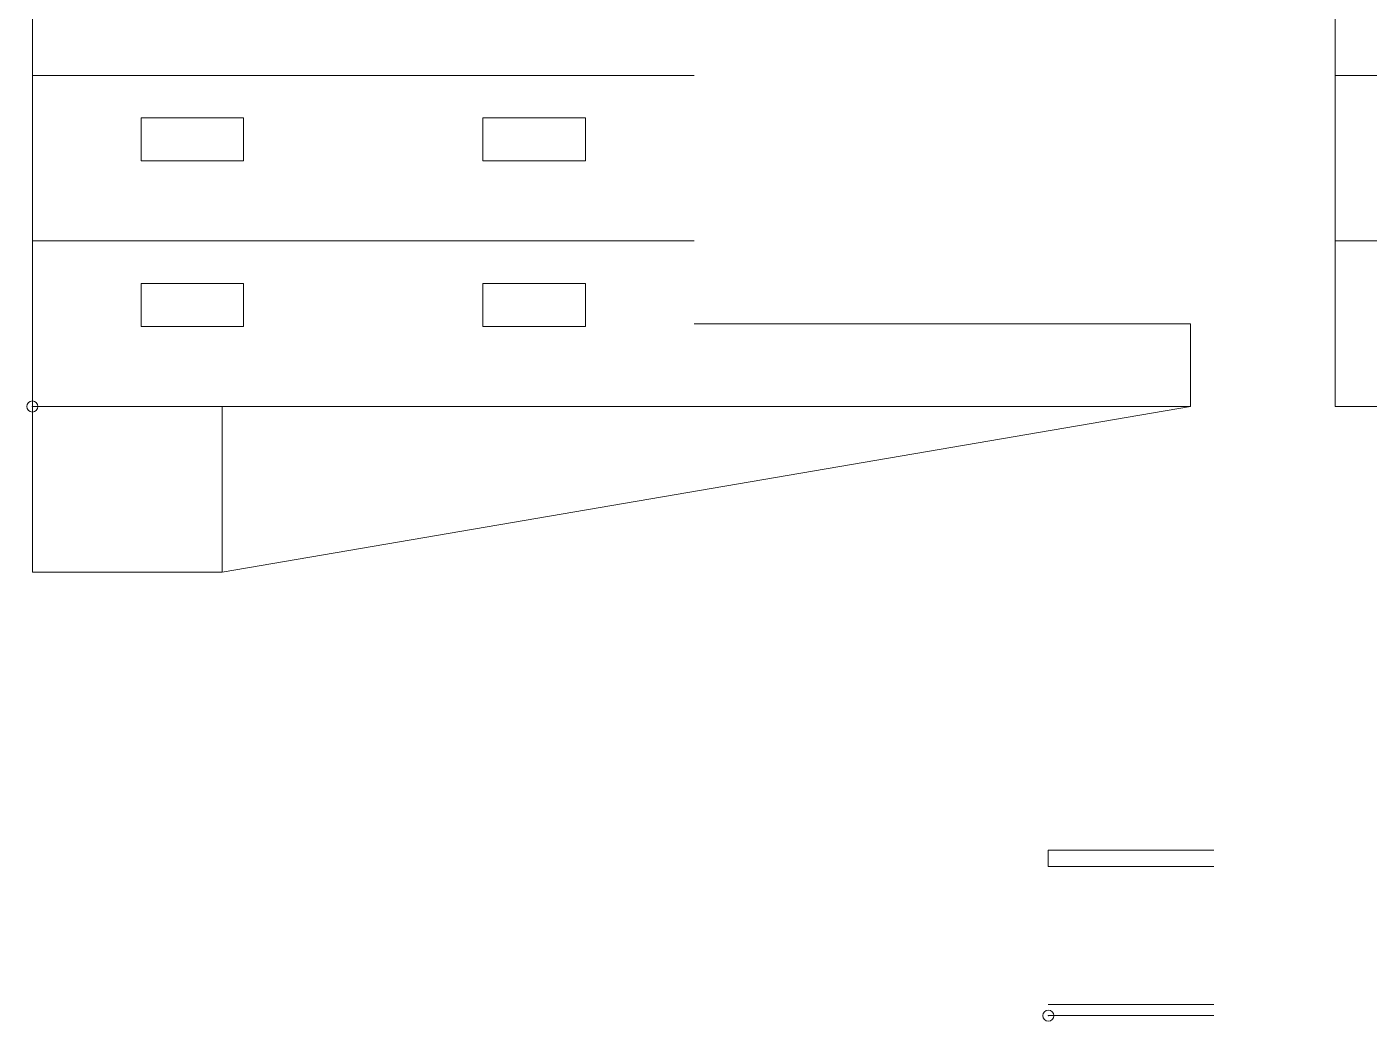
# Model space of a CAD drawing. Units: millimetres at full size, sheet at 1:200. Extents: x -58124 to 58701, y -41213 to 38914.
# Drawn here: x -58124 to -33785, y -41213 to -23194 of the extents above; entities that cross this region are included whole.
import ezdxf

# ---------------------------------------------------------------- set-up
doc = ezdxf.new("R2010")
doc.units = ezdxf.units.MM
doc.header["$LTSCALE"] = 200
doc.header["$PDMODE"] = 32
doc.header["$PDSIZE"] = 200
for name, color, linetype, lineweight in [('0-8_ 西\u3000面', 4, 'Continuous', 9), ('0-9_ 南\u3000面', 4, 'Continuous', 9), ('0-C_玄関庇西', 7, 'Continuous', 9)]:
    doc.layers.add(name, color=color, linetype=linetype, lineweight=lineweight)

msp = doc.modelspace()

# ---------------------------------------------------------------- linework, layer by layer
at = {"layer": '0-8_ 西\u3000面', "color": 7}
for p, q in [((-58023.9, -33074.1), (-58023.9, -12074.1)), ((-58023.9, -24074.1), (-46023.9, -24074.1)), ((-58023.9, -27074.1), (-46023.9, -27074.1)), ((-58023.9, -33074.1), (-54583.8, -33074.1))]:
    msp.add_line(p, q, dxfattribs=at)
at = {"layer": '0-8_ 西\u3000面'}
for p, q in [((-56053.9, -24844.1), (-56053.9, -25624.1)), ((-49853.9, -24844.1), (-49853.9, -25624.1)), ((-56053.9, -25624.1), (-54193.9, -25624.1)), ((-49853.9, -25624.1), (-47993.9, -25624.1)), ((-56053.9, -27844.1), (-56053.9, -28624.1)), ((-49853.9, -27844.1), (-49853.9, -28624.1)), ((-56053.9, -28624.1), (-54193.9, -28624.1)), ((-49853.9, -28624.1), (-47993.9, -28624.1))]:
    msp.add_line(p, q, dxfattribs=at)
for points in [[(-56053.9, -24844.1), (-54193.9, -24844.1), (-54193.9, -25624.1)], [(-49853.9, -24844.1), (-47993.9, -24844.1), (-47993.9, -25624.1)], [(-56053.9, -27844.1), (-54193.9, -27844.1), (-54193.9, -28624.1)], [(-49853.9, -27844.1), (-47993.9, -27844.1), (-47993.9, -28624.1)]]:
    msp.add_lwpolyline(points, dxfattribs=at)
at = {"layer": '0-8_ 西\u3000面', "color": 7}
for points in [[(-46023.9, -28574.1), (-37023.9, -28574.1), (-37023.9, -30074.1)], [(-58023.9, -30074.1), (-37023.9, -30074.1), (-54583.8, -33074.1), (-54583.8, -30074.1)]]:
    msp.add_lwpolyline(points, dxfattribs=at)
at = {"layer": '0-8_ 西\u3000面', "color": 5}
msp.add_point((-58023.9, -30074.1), dxfattribs=at)
at = {"layer": '0-9_ 南\u3000面', "color": 7}
for p, q in [((-34401.5, -12074.1), (-34401.5, -30074.1)), ((-34401.5, -24074.1), (598.5, -24074.1)), ((-34401.5, -27074.1), (598.5, -27074.1)), ((-34401.5, -30074.1), (-20401.5, -30074.1))]:
    msp.add_line(p, q, dxfattribs=at)
at = {"layer": '0-C_玄関庇西'}
for p, q in [((-39602.3, -38113.1), (-39602.3, -38413.1)), ((-39602.3, -38113.1), (-36602.3, -38113.1)), ((-39602.3, -38413.1), (-36602.3, -38413.1)), ((-39602.3, -40913.1), (-36602.3, -40913.1)), ((-39602.3, -41113.1), (-36602.3, -41113.1))]:
    msp.add_line(p, q, dxfattribs=at)
at = {"layer": '0-C_玄関庇西', "color": 5}
msp.add_point((-39602.3, -41113.1), dxfattribs=at)

doc.saveas('drawing.dxf')
